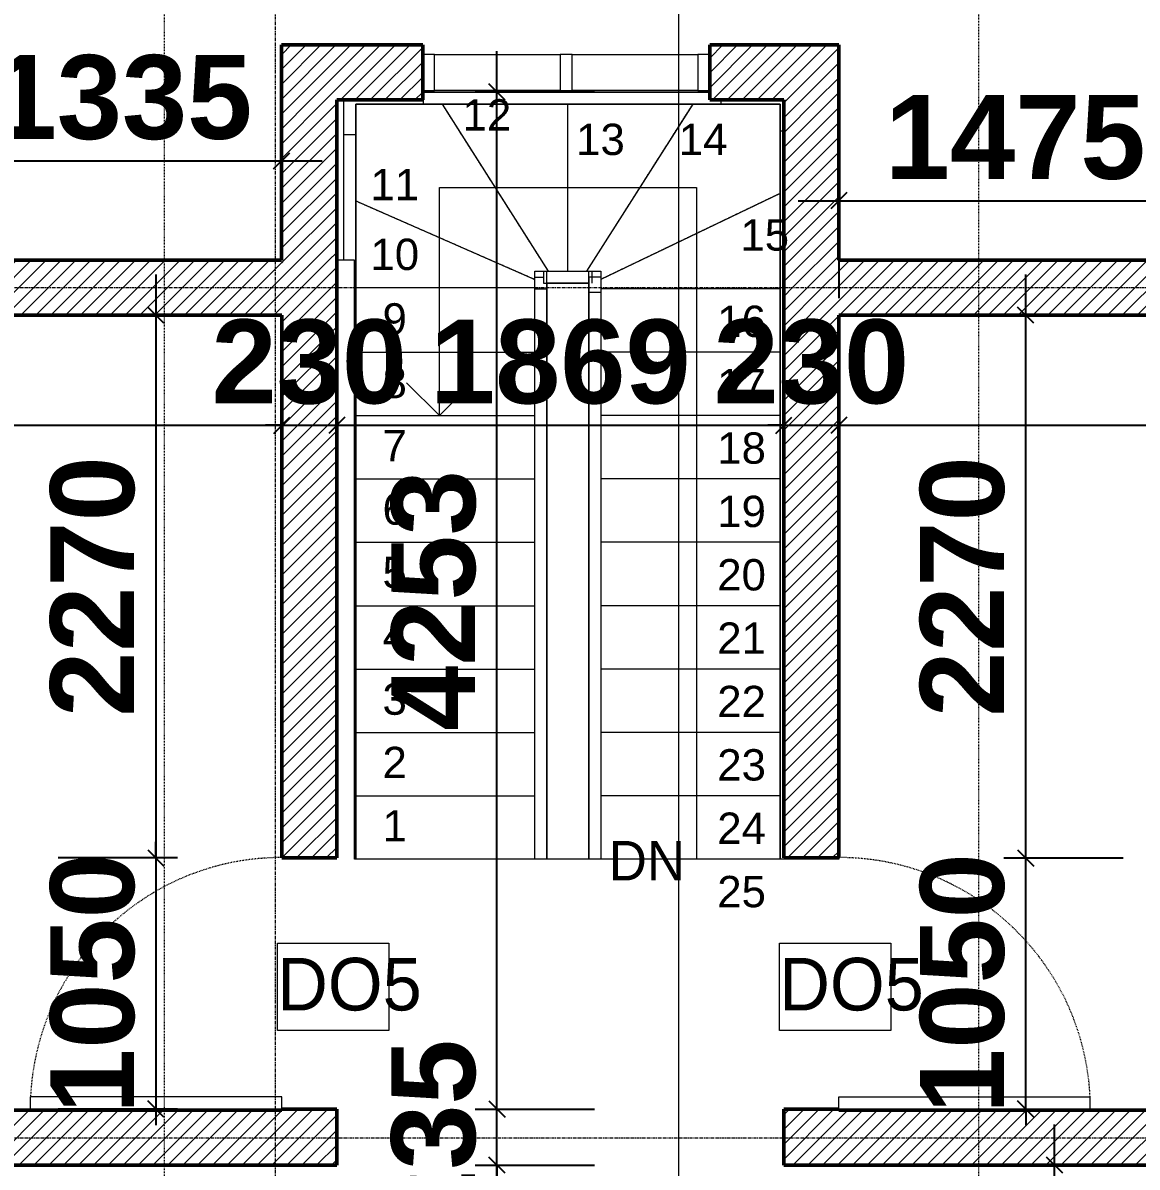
# Model space of a CAD drawing. Header units: inches. Extents: x 22 to 382261, y 22 to 371281.
# Drawn here: x 265739 to 270397, y 222899 to 227684 of the extents above; entities that cross this region are included whole.
import ezdxf

# ---------------------------------------------------------------- set-up
doc = ezdxf.new("R2010")
doc.units = ezdxf.units.IN
doc.header["$MEASUREMENT"] = 0
for name, pattern in [('Alignement de la ligne', [6.35, 3.175, -3.175]), ('Dash', [6.35, 3.175, -3.175]), ('Grid Line 1_2_', [22.225, 12.7, -3.175, 3.175, -3.175]), ('Overhead', [3.96875, 2.38125, -1.5875])]:
    doc.linetypes.add(name, pattern=pattern)
for name, color, linetype, lineweight in [('A-ANNO-DIMS', 211, 'Continuous', 9), ('A-ANNO-SYMB', 150, 'Continuous', 9), ('A-DOOR', 31, 'Continuous', 9), ('A-DOOR-HDLN', 31, 'Dash', 9), ('A-DOOR-IDEN', 31, 'Continuous', 9), ('A-FLOR', 192, 'Continuous', 9), ('A-FLOR-HRAL', 11, 'Continuous', 9), ('A-GLAZ-CWMG', 51, 'Continuous', 9), ('A-WALL-PATT', 111, 'Continuous', 9), ('G-ANNO-SYMB', 111, 'Continuous', 9), ('I-WALL', 2, 'Continuous', 9), ('S-GRID', 1, 'Continuous', 9), ('S-STRS', 31, 'Continuous', 9), ('S-STRS-ANNO', 31, 'Continuous', 9), ('S-STRS-IDEN', 31, 'Continuous', 9)]:
    doc.layers.add(name, color=color, linetype=linetype, lineweight=lineweight)
doc.styles.add('Arial', font='arial.ttf', dxfattribs={"height": 506.015625})
doc.styles.add('Arial_B', font='arialbd.ttf', dxfattribs={"height": 350.793651})
doc.styles.add('Century Gothic', font='GOTHIC.TTF', dxfattribs={"height": 255})
doc.styles.add('Tw Cen MT Condensed', font='TCCM____.TTF', dxfattribs={"height": 1.35})
doc.dimstyles.new('2', dxfattribs={"dimscale": 304.8, "dimtxt": 346.888196, "dimasz": 0.221354, "dimexe": 1.338583, "dimexo": 0.0625, "dimgap": 0.278871, "dimtad": 1, "dimdec": 0, "dimzin": 0, "dimdsep": 46, "dimtxsty": 'Arial_B', "dimblk1": 'OBLIQUE', "dimblk2": 'OBLIQUE', "dimsah": 1, "dimcen": 0.09, "dimdle": 0.557743, "dimazin": 0, "dimtfac": 1, "dimtdec": 4, "dimtix": 1, "dimtmove": 0, "dimatfit": 3, "dimfxl": 0.557743, "dimfxlon": 1, "dimtvp": 1, "dimtolj": 1, "dimtzin": 0, "dimarcsym": 2})
pattern_1 = [(45, (255029.064, 214453.94), (-31.1127, 31.1127), [])]

# ---------------------------------------------------------------- blocks, each defined once
blk = doc.blocks.new('M_Single-Flush - 1050 DOORS 2 gym _ memebers room-944587-02-FIRST FLOOR DIM - PART B')
at = {"layer": 'A-DOOR', "lineweight": 18}
for p, q in [((525, -115), (474, -115)), ((474, -115), (474, -1165.5)), ((525, -115), (525, -1165.5)), ((525, -1165.5), (474, -1165.5))]:
    blk.add_line(p, q, dxfattribs=at)
at = {"layer": 'A-DOOR-HDLN'}
blk.add_arc((525, -115), 1051.7, 180, 267.2204, dxfattribs=at)
blk = doc.blocks.new('M_Single-Flush - 1050 DOORS-898826-02-FIRST FLOOR DIM - PART B')
at = {"layer": 'A-DOOR', "lineweight": 18}
for p, q in [((525, 1165.5), (474, 1165.5)), ((474, 115), (474, 1165.5)), ((525, 115), (525, 1165.5)), ((525, 115), (474, 115))]:
    blk.add_line(p, q, dxfattribs=at)
at = {"layer": 'A-DOOR-HDLN'}
blk.add_arc((525, 115), 1051.7, 92.7796, 180, dxfattribs=at)
blk = doc.blocks.new('Rectangular Mullion - 50 x 150mm-442057-02-FIRST FLOOR DIM - PART B')
at = {"layer": 'A-GLAZ-CWMG'}
for p, q in [((0, 75), (-50, 75)), ((-50, 75), (-50, -75)), ((0, -75), (0, 75)), ((-50, -75), (0, -75))]:
    blk.add_line(p, q, dxfattribs=at)
blk = doc.blocks.new('Rectangular Mullion - 50 x 150mm-440584-02-FIRST FLOOR DIM - PART B')
at = {"layer": 'A-GLAZ-CWMG'}
for p, q in [((13006.2, 12948.2), (13006.2, 13098.2)), ((13006.2, 13098.2), (13531.2, 13098.2)), ((13531.2, 13098.2), (13531.2, 12948.2)), ((13531.2, 12948.2), (13006.2, 12948.2))]:
    blk.add_line(p, q, dxfattribs=at)
blk = doc.blocks.new('Rectangular Mullion - 50 x 150mm-442058-02-FIRST FLOOR DIM - PART B')
at = {"layer": 'A-GLAZ-CWMG'}
for p, q in [((-50, -75), (-50, 75)), ((-50, 75), (0, 75)), ((0, 75), (0, -75)), ((0, -75), (-50, -75))]:
    blk.add_line(p, q, dxfattribs=at)
blk = doc.blocks.new('Rectangular Mullion - 50 x 150mm-442052-02-FIRST FLOOR DIM - PART B')
at = {"layer": 'A-GLAZ-CWMG'}
for p, q in [((-25, -75), (-25, 75)), ((-25, 75), (25, 75)), ((25, 75), (25, -75)), ((25, -75), (-25, -75))]:
    blk.add_line(p, q, dxfattribs=at)
blk = doc.blocks.new('Top Rail Type - Top Rail_Internal_-670082-02-FIRST FLOOR DIM - PART B')
at = {"layer": 'A-FLOR-HRAL'}
for p, q in [((12850.8, 12192), (12886, 12192)), ((12850.8, 12116.6), (12850.8, 12192)), ((12900.8, 12142), (12900.8, 12192)), ((12900.8, 12192), (13076.6, 12192)), ((13076.6, 12192), (13126.6, 12192)), ((13076.6, 12103.5), (13076.6, 12192)), ((13126.6, 12192), (13126.6, 12103.5)), ((12850.8, 9733.2), (12850.8, 12116.6)), ((12900.8, 12116.6), (12850.8, 12116.6)), ((13076.6, 12142), (12900.8, 12142)), ((12900.8, 12142), (12900.8, 12116.6)), ((12900.8, 12116.6), (12900.8, 9733.2)), ((13076.6, 9733.2), (13076.6, 12103.5)), ((13126.6, 12103.5), (13076.6, 12103.5)), ((13126.6, 12103.5), (13126.6, 9733.2)), ((13126.6, 9733.2), (13076.6, 9733.2))]:
    blk.add_line(p, q, dxfattribs=at)
blk = doc.blocks.new('Top Rail Type - Top Rail_Internal_-V15-02-FIRST FLOOR DIM - PART B')
at = {"layer": 'A-FLOR-HRAL'}
for p, q in [((12850.8, 12167), (12886, 12167)), ((12850.8, 12116.6), (12850.8, 12167)), ((12885.9, 12192), (12885.9, 12142)), ((12885.9, 12192), (13076.6, 12192)), ((13126.6, 12167), (13076.6, 12167)), ((13076.6, 12167), (13076.6, 12103.5)), ((13088.8, 12192), (13088.8, 12142)), ((13126.6, 12167), (13126.6, 12103.5)), ((12850.8, 9733.2), (12850.8, 12116.6)), ((12885.9, 12142), (13076.6, 12142)), ((12900.8, 12116.6), (12900.8, 12142)), ((12900.8, 9733.2), (12900.8, 12116.6)), ((13076.6, 12103.5), (13076.6, 9733.2)), ((13126.6, 12103.5), (13126.6, 9733.2)), ((13126.6, 9733.2), (13076.6, 9733.2))]:
    blk.add_line(p, q, dxfattribs=at)
blk = doc.blocks.new('Top Rail Type - Top Rail_Internal_-670101-02-FIRST FLOOR DIM - PART B')
at = {"layer": 'A-FLOR-HRAL'}
for p, q in [((12381.2, 12941.2), (12384, 12941.2)), ((12384, 12891.2), (12384, 12941.2)), ((12384, 12941.2), (13581.2, 12941.2)), ((12051.6, 12762.8), (12051.6, 12908.2)), ((12101.6, 12891.2), (12101.6, 12762.8)), ((12384, 12891.2), (12101.6, 12891.2)), ((13628.7, 12891.2), (12384, 12891.2)), ((13628.7, 12891.2), (13628.7, 12908.2)), ((13875.8, 12891.2), (13628.7, 12891.2)), ((13875.8, 12778.8), (13875.8, 12891.2)), ((13875.8, 12778.8), (13891.2, 12778.8)), ((13875.8, 9733.2), (13875.8, 12778.8)), ((12051.6, 12238.2), (12051.6, 12762.8)), ((12101.6, 12762.8), (12051.6, 12762.8)), ((12101.6, 12762.8), (12101.6, 9733.2)), ((13925.8, 9733.2), (13875.8, 9733.2)), ((13925.8, 9738.2), (13925.8, 9733.2))]:
    blk.add_line(p, q, dxfattribs=at)
blk = doc.blocks.new('Top Rail Type - Top Rail_Internal_-V16-02-FIRST FLOOR DIM - PART B')
at = {"layer": 'A-FLOR-HRAL'}
for p, q in [((12381.2, 12941.2), (12384, 12941.2)), ((12384, 12941.2), (13581.2, 12941.2)), ((12051.6, 12762.8), (12051.6, 12908.2)), ((12101.6, 12891.2), (12384, 12891.2)), ((12101.6, 12762.8), (12101.6, 12891.2)), ((12384, 12891.2), (13628.7, 12891.2)), ((13628.7, 12891.2), (13875.8, 12891.2)), ((13875.8, 12891.2), (13875.8, 12778.8)), ((13875.8, 12778.8), (13875.8, 9733.2)), ((12051.6, 12238.2), (12051.6, 12762.8)), ((12101.6, 9733.2), (12101.6, 12762.8)), ((13925.8, 9733.2), (13875.8, 9733.2)), ((13925.8, 9738.2), (13925.8, 9733.2))]:
    blk.add_line(p, q, dxfattribs=at)
blk = doc.blocks.new('_Oblique')
at = {"color": 0, "linetype": 'ByBlock', "lineweight": -2}
blk.add_line((-0.5, -0.5), (0.5, 0.5), dxfattribs=at)
blk = doc.blocks.new('*D4100')
at = {"layer": 'A-ANNO-DIMS', "color": 0, "lineweight": -2, "transparency": 16777216}
for p, q in [((270625.3, 226849.8), (270625.3, 227348.7)), ((269150.3, 227031.7), (269150.3, 226532.7)), ((268980.3, 226940.7), (270795.3, 226940.7))]:
    blk.add_line(p, q, dxfattribs=at)
at = {"layer": 'Defpoints', "color": 0, "transparency": 16777216}
for p in [(269150.3, 227050.7), (270625.3, 226940.7), (270625.3, 226830.7)]:
    blk.add_point(p, dxfattribs=at)
at = {"layer": 'A-ANNO-DIMS', "color": 0, "lineweight": -2, "transparency": 16777216, "xscale": 67.46874999999999, "yscale": 67.46874999999999, "zscale": 67.46874999999999, "rotation": 180}
blk.add_blockref('_Oblique', (269150.3, 226940.7), dxfattribs=at)
at = {"layer": 'A-ANNO-DIMS', "color": 0, "lineweight": -2, "transparency": 16777216, "xscale": 67.46874999999999, "yscale": 67.46874999999999, "zscale": 67.46874999999999}
blk.add_blockref('_Oblique', (270625.3, 226940.7), dxfattribs=at)
at = {"layer": 'A-ANNO-DIMS', "color": 0, "transparency": 16777216, "insert": (269887.8, 227204.8), "char_height": 350.79, "width": 820.872, "attachment_point": 5, "style": 'Arial_B'}
blk.add_mtext('\\A1;1475', dxfattribs=at)
blk = doc.blocks.new('*D4115')
at = {"layer": 'A-ANNO-DIMS', "color": 0, "lineweight": -2, "transparency": 16777216}
for p, q in [((265485.3, 227016.6), (265485.3, 227515.6)), ((266820.7, 227198.5), (266820.7, 226699.6)), ((265315.3, 227107.6), (266990.7, 227107.6))]:
    blk.add_line(p, q, dxfattribs=at)
at = {"layer": 'Defpoints', "color": 0, "transparency": 16777216}
for p in [(266820.7, 227217.6), (266820.7, 227107.6), (265485.3, 226997.6)]:
    blk.add_point(p, dxfattribs=at)
at = {"layer": 'A-ANNO-DIMS', "color": 0, "lineweight": -2, "transparency": 16777216, "xscale": 67.46874999999999, "yscale": 67.46874999999999, "zscale": 67.46874999999999, "rotation": 180}
blk.add_blockref('_Oblique', (265485.3, 227107.6), dxfattribs=at)
at = {"layer": 'A-ANNO-DIMS', "color": 0, "lineweight": -2, "transparency": 16777216, "xscale": 67.46874999999999, "yscale": 67.46874999999999, "zscale": 67.46874999999999}
blk.add_blockref('_Oblique', (266820.7, 227107.6), dxfattribs=at)
at = {"layer": 'A-ANNO-DIMS', "color": 0, "transparency": 16777216, "insert": (266153, 227371.7), "char_height": 350.79, "width": 820.872, "attachment_point": 5, "style": 'Arial_B'}
blk.add_mtext('\\A1;1335', dxfattribs=at)
blk = doc.blocks.new('*D4117')
at = {"layer": 'A-ANNO-DIMS', "color": 0, "lineweight": -2, "transparency": 16777216}
for p, q in [((256490.3, 226092.5), (256490.3, 225593.5)), ((266821.1, 226092.5), (266821.1, 225593.5)), ((256320.3, 226001.5), (266991.1, 226001.5))]:
    blk.add_line(p, q, dxfattribs=at)
at = {"layer": 'Defpoints', "color": 0, "transparency": 16777216}
for p in [(256490.3, 226111.5), (266821.1, 226111.5), (266821.1, 226001.5)]:
    blk.add_point(p, dxfattribs=at)
at = {"layer": 'A-ANNO-DIMS', "color": 0, "lineweight": -2, "transparency": 16777216, "xscale": 67.46874999999999, "yscale": 67.46874999999999, "zscale": 67.46874999999999, "rotation": 180}
blk.add_blockref('_Oblique', (256490.3, 226001.5), dxfattribs=at)
at = {"layer": 'A-ANNO-DIMS', "color": 0, "lineweight": -2, "transparency": 16777216, "xscale": 67.46874999999999, "yscale": 67.46874999999999, "zscale": 67.46874999999999}
blk.add_blockref('_Oblique', (266821.1, 226001.5), dxfattribs=at)
at = {"layer": 'A-ANNO-DIMS', "color": 0, "transparency": 16777216, "insert": (261655.7, 226265.6), "char_height": 350.79, "width": 1026.089, "attachment_point": 5, "style": 'Arial_B'}
blk.add_mtext('\\A1;10331', dxfattribs=at)
blk = doc.blocks.new('*D4118')
at = {"layer": 'A-ANNO-DIMS', "color": 0, "lineweight": -2, "transparency": 16777216}
for p, q in [((266821.1, 226092.5), (266821.1, 225593.5)), ((267051.1, 226092.5), (267051.1, 225593.5)), ((266821.1, 226001.5), (266753.6, 226001.5)), ((266821.1, 226001.5), (267051.1, 226001.5)), ((267051.1, 226001.5), (267118.5, 226001.5))]:
    blk.add_line(p, q, dxfattribs=at)
at = {"layer": 'Defpoints', "color": 0, "transparency": 16777216}
for p in [(266821.1, 226111.5), (267051.1, 226111.5), (267051.1, 226001.5)]:
    blk.add_point(p, dxfattribs=at)
at = {"layer": 'A-ANNO-DIMS', "color": 0, "lineweight": -2, "transparency": 16777216, "xscale": 67.46874999999999, "yscale": 67.46874999999999, "zscale": 67.46874999999999}
blk.add_blockref('_Oblique', (266821.1, 226001.5), dxfattribs=at)
at = {"layer": 'A-ANNO-DIMS', "color": 0, "lineweight": -2, "transparency": 16777216, "xscale": 67.46874999999999, "yscale": 67.46874999999999, "zscale": 67.46874999999999, "rotation": 180}
blk.add_blockref('_Oblique', (267051.1, 226001.5), dxfattribs=at)
at = {"layer": 'A-ANNO-DIMS', "color": 0, "transparency": 16777216, "insert": (266936.1, 226265.6), "char_height": 350.79, "width": 615.654, "attachment_point": 5, "style": 'Arial_B'}
blk.add_mtext('\\A1;230', dxfattribs=at)
blk = doc.blocks.new('*D4119')
at = {"layer": 'A-ANNO-DIMS', "color": 0, "lineweight": -2, "transparency": 16777216}
for p, q in [((267051.1, 226092.5), (267051.1, 225593.5)), ((268920.3, 226092.5), (268920.3, 225593.5)), ((266881.1, 226001.5), (269090.3, 226001.5))]:
    blk.add_line(p, q, dxfattribs=at)
at = {"layer": 'Defpoints', "color": 0, "transparency": 16777216}
for p in [(267051.1, 226111.5), (268920.3, 226111.5), (268920.3, 226001.5)]:
    blk.add_point(p, dxfattribs=at)
at = {"layer": 'A-ANNO-DIMS', "color": 0, "lineweight": -2, "transparency": 16777216, "xscale": 67.46874999999999, "yscale": 67.46874999999999, "zscale": 67.46874999999999, "rotation": 180}
blk.add_blockref('_Oblique', (267051.1, 226001.5), dxfattribs=at)
at = {"layer": 'A-ANNO-DIMS', "color": 0, "lineweight": -2, "transparency": 16777216, "xscale": 67.46874999999999, "yscale": 67.46874999999999, "zscale": 67.46874999999999}
blk.add_blockref('_Oblique', (268920.3, 226001.5), dxfattribs=at)
at = {"layer": 'A-ANNO-DIMS', "color": 0, "transparency": 16777216, "insert": (267985.7, 226265.8), "char_height": 350.79, "width": 820.872, "attachment_point": 5, "style": 'Arial_B'}
blk.add_mtext('\\A1;1869', dxfattribs=at)
blk = doc.blocks.new('*D4120')
at = {"layer": 'A-ANNO-DIMS', "color": 0, "lineweight": -2, "transparency": 16777216}
for p, q in [((268920.3, 226092.5), (268920.3, 225593.5)), ((269150.3, 226092.5), (269150.3, 225593.5)), ((268920.3, 226001.5), (268852.8, 226001.5)), ((268920.3, 226001.5), (269150.3, 226001.5)), ((269150.3, 226001.5), (269217.7, 226001.5))]:
    blk.add_line(p, q, dxfattribs=at)
at = {"layer": 'Defpoints', "color": 0, "transparency": 16777216}
for p in [(268920.3, 226111.5), (269150.3, 226111.5), (269150.3, 226001.5)]:
    blk.add_point(p, dxfattribs=at)
at = {"layer": 'A-ANNO-DIMS', "color": 0, "lineweight": -2, "transparency": 16777216, "xscale": 67.46874999999999, "yscale": 67.46874999999999, "zscale": 67.46874999999999}
blk.add_blockref('_Oblique', (268920.3, 226001.5), dxfattribs=at)
at = {"layer": 'A-ANNO-DIMS', "color": 0, "lineweight": -2, "transparency": 16777216, "xscale": 67.46874999999999, "yscale": 67.46874999999999, "zscale": 67.46874999999999, "rotation": 180}
blk.add_blockref('_Oblique', (269150.3, 226001.5), dxfattribs=at)
at = {"layer": 'A-ANNO-DIMS', "color": 0, "transparency": 16777216, "insert": (269035.3, 226265.6), "char_height": 350.79, "width": 615.654, "attachment_point": 5, "style": 'Arial_B'}
blk.add_mtext('\\A1;230', dxfattribs=at)
blk = doc.blocks.new('*D4121')
at = {"layer": 'A-ANNO-DIMS', "color": 0, "lineweight": -2, "transparency": 16777216}
for p, q in [((269150.3, 226092.5), (269150.3, 225593.5)), ((277752.4, 226092.5), (277752.4, 225593.5)), ((268980.3, 226001.5), (277922.4, 226001.5))]:
    blk.add_line(p, q, dxfattribs=at)
at = {"layer": 'Defpoints', "color": 0, "transparency": 16777216}
for p in [(269150.3, 226111.5), (277752.4, 226111.5), (277752.4, 226001.5)]:
    blk.add_point(p, dxfattribs=at)
at = {"layer": 'A-ANNO-DIMS', "color": 0, "lineweight": -2, "transparency": 16777216, "xscale": 67.46874999999999, "yscale": 67.46874999999999, "zscale": 67.46874999999999, "rotation": 180}
blk.add_blockref('_Oblique', (269150.3, 226001.5), dxfattribs=at)
at = {"layer": 'A-ANNO-DIMS', "color": 0, "lineweight": -2, "transparency": 16777216, "xscale": 67.46874999999999, "yscale": 67.46874999999999, "zscale": 67.46874999999999}
blk.add_blockref('_Oblique', (277752.4, 226001.5), dxfattribs=at)
at = {"layer": 'A-ANNO-DIMS', "color": 0, "transparency": 16777216, "insert": (273451.3, 226265.8), "char_height": 350.79, "width": 820.872, "attachment_point": 5, "style": 'Arial_B'}
blk.add_mtext('\\A1;8602', dxfattribs=at)
blk = doc.blocks.new('*D4123')
at = {"layer": 'A-ANNO-DIMS', "color": 0, "lineweight": -2, "transparency": 16777216}
for p, q in [((270052.7, 209692.1), (270052.7, 223077.1)), ((269961.7, 222907.1), (270460.7, 222907.1)), ((269961.7, 209862.1), (270460.7, 209862.1))]:
    blk.add_line(p, q, dxfattribs=at)
at = {"layer": 'Defpoints', "color": 0, "transparency": 16777216}
for p in [(269942.7, 222907.1), (270052.7, 222907.1), (269942.7, 209862.1)]:
    blk.add_point(p, dxfattribs=at)
at = {"layer": 'A-ANNO-DIMS', "color": 0, "lineweight": -2, "transparency": 16777216, "xscale": 67.46874999999999, "yscale": 67.46874999999999, "zscale": 67.46874999999999}
for p, rotation in [((270052.7, 222907.1), 90), ((270052.7, 209862.1), 270)]:
    blk.add_blockref('_Oblique', p, dxfattribs=dict(at, rotation=rotation))
at = {"layer": 'A-ANNO-DIMS', "color": 0, "transparency": 16777216, "insert": (269788.6, 216384.6), "char_height": 350.79, "width": 1026.089, "attachment_point": 5, "rotation": 90, "style": 'Arial_B'}
blk.add_mtext('\\A1;13045', dxfattribs=at)
blk = doc.blocks.new('*D4164')
at = {"layer": 'A-ANNO-DIMS', "color": 0, "lineweight": -2, "transparency": 16777216}
for p, q in [((267721, 209692.1), (267721, 223077.1)), ((267630.1, 222907.1), (268129, 222907.1)), ((267630.1, 209862.1), (268129, 209862.1))]:
    blk.add_line(p, q, dxfattribs=at)
at = {"layer": 'Defpoints', "color": 0, "transparency": 16777216}
for p in [(267611, 222907.1), (267721, 222907.1), (267611, 209862.1)]:
    blk.add_point(p, dxfattribs=at)
at = {"layer": 'A-ANNO-DIMS', "color": 0, "lineweight": -2, "transparency": 16777216, "xscale": 67.46874999999999, "yscale": 67.46874999999999, "zscale": 67.46874999999999}
for p, rotation in [((267721, 222907.1), 90), ((267721, 209862.1), 270)]:
    blk.add_blockref('_Oblique', p, dxfattribs=dict(at, rotation=rotation))
at = {"layer": 'A-ANNO-DIMS', "color": 0, "transparency": 16777216, "insert": (267456.9, 216384.6), "char_height": 350.79, "width": 1026.089, "attachment_point": 5, "rotation": 90, "style": 'Arial_B'}
blk.add_mtext('\\A1;13045', dxfattribs=at)
blk = doc.blocks.new('*D4165')
at = {"layer": 'A-ANNO-DIMS', "color": 0, "lineweight": -2, "transparency": 16777216}
for p, q in [((267721, 223142.1), (267721, 223209.6)), ((267630.1, 223142.1), (268129, 223142.1)), ((267721, 222907.1), (267721, 223142.1)), ((267630.1, 222907.1), (268129, 222907.1)), ((267721, 222907.1), (267721, 222839.7))]:
    blk.add_line(p, q, dxfattribs=at)
at = {"layer": 'Defpoints', "color": 0, "transparency": 16777216}
for p in [(267611, 223142.1), (267721, 223142.1), (267611, 222907.1)]:
    blk.add_point(p, dxfattribs=at)
at = {"layer": 'A-ANNO-DIMS', "color": 0, "lineweight": -2, "transparency": 16777216, "xscale": 67.46874999999999, "yscale": 67.46874999999999, "zscale": 67.46874999999999}
for p, rotation in [((267721, 223142.1), 270), ((267721, 222907.1), 90)]:
    blk.add_blockref('_Oblique', p, dxfattribs=dict(at, rotation=rotation))
at = {"layer": 'A-ANNO-DIMS', "color": 0, "transparency": 16777216, "insert": (267456.9, 223024.6), "char_height": 350.79, "width": 615.654, "attachment_point": 5, "rotation": 90, "style": 'Arial_B'}
blk.add_mtext('\\A1;235', dxfattribs=at)
blk = doc.blocks.new('*D4166')
at = {"layer": 'A-ANNO-DIMS', "color": 0, "lineweight": -2, "transparency": 16777216}
for p, q in [((267721, 222972.1), (267721, 227565.5)), ((267630.1, 227395.5), (268129, 227395.5)), ((267630.1, 223142.1), (268129, 223142.1))]:
    blk.add_line(p, q, dxfattribs=at)
at = {"layer": 'Defpoints', "color": 0, "transparency": 16777216}
for p in [(267611, 227395.5), (267721, 227395.5), (267611, 223142.1)]:
    blk.add_point(p, dxfattribs=at)
at = {"layer": 'A-ANNO-DIMS', "color": 0, "lineweight": -2, "transparency": 16777216, "xscale": 67.46874999999999, "yscale": 67.46874999999999, "zscale": 67.46874999999999}
for p, rotation in [((267721, 227395.5), 90), ((267721, 223142.1), 270)]:
    blk.add_blockref('_Oblique', p, dxfattribs=dict(at, rotation=rotation))
at = {"layer": 'A-ANNO-DIMS', "color": 0, "transparency": 16777216, "insert": (267456.9, 225268.8), "char_height": 350.79, "width": 820.872, "attachment_point": 5, "rotation": 90, "style": 'Arial_B'}
blk.add_mtext('\\A1;4253', dxfattribs=at)
blk = doc.blocks.new('*D4168')
at = {"layer": 'A-ANNO-DIMS', "color": 0, "lineweight": -2, "transparency": 16777216}
for p, q in [((266294.9, 226632.1), (266294.9, 224022.1)), ((266385.8, 226462.1), (265886.9, 226462.1)), ((266385.8, 224192.1), (265886.9, 224192.1))]:
    blk.add_line(p, q, dxfattribs=at)
at = {"layer": 'Defpoints', "color": 0, "transparency": 16777216}
for p in [(266404.9, 226462.1), (266294.9, 224192.1), (266404.9, 224192.1)]:
    blk.add_point(p, dxfattribs=at)
at = {"layer": 'A-ANNO-DIMS', "color": 0, "lineweight": -2, "transparency": 16777216, "xscale": 67.46874999999999, "yscale": 67.46874999999999, "zscale": 67.46874999999999}
for p, rotation in [((266294.9, 226462.1), 90), ((266294.9, 224192.1), 270)]:
    blk.add_blockref('_Oblique', p, dxfattribs=dict(at, rotation=rotation))
at = {"layer": 'A-ANNO-DIMS', "color": 0, "transparency": 16777216, "insert": (266030.8, 225327.1), "char_height": 350.79, "width": 820.872, "attachment_point": 5, "rotation": 90, "style": 'Arial_B'}
blk.add_mtext('\\A1;2270', dxfattribs=at)
blk = doc.blocks.new('*D4169')
at = {"layer": 'A-ANNO-DIMS', "color": 0, "lineweight": -2, "transparency": 16777216}
for p, q in [((266294.9, 224192.1), (266294.9, 224259.6)), ((266385.8, 224192.1), (265886.9, 224192.1)), ((266294.9, 224192.1), (266294.9, 223142.1)), ((266385.8, 223142.1), (265886.9, 223142.1)), ((266294.9, 223142.1), (266294.9, 223074.7))]:
    blk.add_line(p, q, dxfattribs=at)
at = {"layer": 'Defpoints', "color": 0, "transparency": 16777216}
for p in [(266404.9, 224192.1), (266294.9, 223142.1), (266404.9, 223142.1)]:
    blk.add_point(p, dxfattribs=at)
at = {"layer": 'A-ANNO-DIMS', "color": 0, "lineweight": -2, "transparency": 16777216, "xscale": 67.46874999999999, "yscale": 67.46874999999999, "zscale": 67.46874999999999}
for p, rotation in [((266294.9, 224192.1), 270), ((266294.9, 223142.1), 90)]:
    blk.add_blockref('_Oblique', p, dxfattribs=dict(at, rotation=rotation))
at = {"layer": 'A-ANNO-DIMS', "color": 0, "transparency": 16777216, "insert": (266030.8, 223667.1), "char_height": 350.79, "width": 820.872, "attachment_point": 5, "rotation": 90, "style": 'Arial_B'}
blk.add_mtext('\\A1;1050', dxfattribs=at)
blk = doc.blocks.new('*D4180')
at = {"layer": 'A-ANNO-DIMS', "color": 0, "lineweight": -2, "transparency": 16777216}
for p, q in [((269931.6, 224192.1), (269931.6, 224259.6)), ((269840.6, 224192.1), (270339.6, 224192.1)), ((269931.6, 223142.1), (269931.6, 224192.1)), ((269840.6, 223142.1), (270339.6, 223142.1)), ((269931.6, 223142.1), (269931.6, 223074.7))]:
    blk.add_line(p, q, dxfattribs=at)
at = {"layer": 'Defpoints', "color": 0, "transparency": 16777216}
for p in [(269821.6, 224192.1), (269931.6, 224192.1), (269821.6, 223142.1)]:
    blk.add_point(p, dxfattribs=at)
at = {"layer": 'A-ANNO-DIMS', "color": 0, "lineweight": -2, "transparency": 16777216, "xscale": 67.46874999999999, "yscale": 67.46874999999999, "zscale": 67.46874999999999}
for p, rotation in [((269931.6, 224192.1), 270), ((269931.6, 223142.1), 90)]:
    blk.add_blockref('_Oblique', p, dxfattribs=dict(at, rotation=rotation))
at = {"layer": 'A-ANNO-DIMS', "color": 0, "transparency": 16777216, "insert": (269667.5, 223667.1), "char_height": 350.79, "width": 820.872, "attachment_point": 5, "rotation": 90, "style": 'Arial_B'}
blk.add_mtext('\\A1;1050', dxfattribs=at)
blk = doc.blocks.new('*D4181')
at = {"layer": 'A-ANNO-DIMS', "color": 0, "lineweight": -2, "transparency": 16777216}
for p, q in [((269931.6, 224022.1), (269931.6, 226632.1)), ((269840.6, 226462.1), (270339.6, 226462.1)), ((269840.6, 224192.1), (270339.6, 224192.1))]:
    blk.add_line(p, q, dxfattribs=at)
at = {"layer": 'Defpoints', "color": 0, "transparency": 16777216}
for p in [(269821.6, 226462.1), (269931.6, 226462.1), (269821.6, 224192.1)]:
    blk.add_point(p, dxfattribs=at)
at = {"layer": 'A-ANNO-DIMS', "color": 0, "lineweight": -2, "transparency": 16777216, "xscale": 67.46874999999999, "yscale": 67.46874999999999, "zscale": 67.46874999999999}
for p, rotation in [((269931.6, 226462.1), 90), ((269931.6, 224192.1), 270)]:
    blk.add_blockref('_Oblique', p, dxfattribs=dict(at, rotation=rotation))
at = {"layer": 'A-ANNO-DIMS', "color": 0, "transparency": 16777216, "insert": (269667.5, 225327.1), "char_height": 350.79, "width": 820.872, "attachment_point": 5, "rotation": 90, "style": 'Arial_B'}
blk.add_mtext('\\A1;2270', dxfattribs=at)
blk = doc.blocks.new('M_Door Tag1 - M_Door Tag 2-910938-02-FIRST FLOOR DIM - PART B')
at = {"layer": 'A-DOOR-IDEN'}
for p, q in [((-1.206, 1.536), (3.019, 1.536)), ((-1.206, -1.791), (-1.206, 1.536)), ((3.019, 1.536), (3.019, -1.791)), ((3.019, -1.791), (-1.206, -1.791))]:
    blk.add_line(p, q, dxfattribs=at)

msp = doc.modelspace()

# ---------------------------------------------------------------- hatches: boundary and pattern name
at = {"layer": 'A-WALL-PATT'}
h = msp.add_hatch(dxfattribs=at)
h.set_pattern_fill('FP_1', color=256, style=0, pattern_type=2)
h.set_pattern_definition(pattern_1)
h.paths.add_polyline_path([(268920.3, 227362.1), (269150.3, 227362.1), (269150.3, 227592.1), (268610.3, 227592.1), (268610.3, 227362.1)])
h.paths.add_polyline_path([(267410.3, 227362.1), (267410.3, 227592.1), (266820.7, 227592.1), (266821.1, 227362.1), (267125.3, 227362.1)])
h = msp.add_hatch(dxfattribs=at)
h.set_pattern_fill('FP_1', color=256, style=0, pattern_type=2)
h.set_pattern_definition(pattern_1)
h.paths.add_polyline_path([(267050.7, 226692.1), (267050.7, 227362.1), (266820.7, 227362.1), (266821.1, 226692.1)])
h = msp.add_hatch(dxfattribs=at)
h.set_pattern_fill('FP_1', color=256, style=0, pattern_type=2)
h.set_pattern_definition(pattern_1)
h.paths.add_polyline_path([(268920.3, 226577.1), (269150.3, 226577.1), (269150.3, 227362.1), (268920.3, 227362.1), (268920.3, 226595.5)])
h = msp.add_hatch(dxfattribs=at)
h.set_pattern_fill('FP_1', color=256, style=0, pattern_type=2)
h.set_pattern_definition(pattern_1)
h.paths.add_polyline_path([(256490.3, 226462.1), (257385.3, 226462.1), (257385.3, 226692.1), (256490.3, 226692.1)])
h.paths.add_polyline_path([(266821.1, 226462.1), (266820.7, 226692.1), (265485.3, 226692.1), (265485.3, 226462.1)])
h.paths.add_polyline_path([(260385.3, 226462.1), (262485.3, 226462.1), (262485.3, 226692.1), (260385.3, 226692.1)])
h = msp.add_hatch(dxfattribs=at)
h.set_pattern_fill('FP_1', color=256, style=0, pattern_type=2)
h.set_pattern_definition(pattern_1)
h.paths.add_polyline_path([(266821.1, 223137.1), (267051.1, 223137.1), (267051.1, 223142.1), (266821.1, 223142.1)])
h.paths.add_polyline_path([(266821.1, 224192.1), (267051.1, 224192.1), (267050.7, 226692.1), (266821.1, 226692.1), (266821.1, 224258.8)])
h = msp.add_hatch(dxfattribs=at)
h.set_pattern_fill('FP_1', color=256, style=0, pattern_type=2)
h.set_pattern_definition(pattern_1)
h.paths.add_polyline_path([(277752.4, 226462.1), (277752.4, 226692.1), (277052.4, 226692.1), (277052.4, 226462.1), (277171.4, 226462.1)])
h.paths.add_polyline_path([(269999.8, 226462.1), (270625.3, 226462.1), (270625.3, 226692.1), (269150.3, 226692.1), (269150.3, 226462.1)])
h.paths.add_polyline_path([(272125.3, 226462.1), (275552.4, 226462.1), (275552.4, 226692.1), (272125.3, 226692.1)])
h = msp.add_hatch(dxfattribs=at)
h.set_pattern_fill('FP_1', color=256, style=0, pattern_type=2)
h.set_pattern_definition(pattern_1)
h.paths.add_polyline_path([(269057.4, 223137.1), (269150.3, 223137.1), (269150.3, 223142.1), (268920.3, 223142.1), (268920.3, 223137.1)])
h.paths.add_polyline_path([(268920.3, 224192.1), (269150.3, 224192.1), (269150.3, 226577.1), (268920.3, 226577.1), (268920.3, 225068.6)])
h = msp.add_hatch(dxfattribs=at)
h.set_pattern_fill('FP_1', color=256, style=0, pattern_type=2)
h.set_pattern_definition(pattern_1)
h.paths.add_polyline_path([(277733.3, 222907.1), (277752.4, 222907.1), (277752.4, 223137.1), (277510.3, 223137.1), (277510.3, 222907.1), (277641, 222907.1)])
h.paths.add_polyline_path([(256485.3, 222907.1), (257385.3, 222907.1), (257385.3, 223137.1), (256480.3, 223137.1), (256480.3, 222907.1)])
h.paths.add_polyline_path([(275916.5, 222907.1), (276460.3, 222907.1), (276460.3, 223137.1), (268920.3, 223137.1), (268920.3, 222907.1), (274733.2, 222907.1)])
h.paths.add_polyline_path([(260385.3, 222907.1), (262485.3, 222907.1), (262485.3, 223137.1), (260385.3, 223137.1), (260385.3, 223026.5)])
h.paths.add_polyline_path([(265485.3, 222907.1), (267051.1, 222907.1), (267051.1, 223137.1), (265485.3, 223137.1)])

# ---------------------------------------------------------------- linework, layer by layer
at = {"layer": 'A-ANNO-SYMB', "linetype": 'Alignement de la ligne'}
for p, q in [((266329.8, 228046.6), (266329.8, 222647.2)), ((269735, 222647.2), (269735, 228046.6))]:
    msp.add_line(p, q, dxfattribs=at)
at = {"layer": 'A-FLOR'}
for p, q in [((267125.3, 226692.1), (267051.1, 226692.1)), ((267125.3, 224187.1), (267125.3, 226692.1)), ((269150.3, 224192.1), (269150.3, 224187.1)), ((268105.7, 224187.1), (267125.3, 224187.1)), ((268904.9, 224187.1), (268155.7, 224187.1)), ((269150.3, 224187.1), (268954.9, 224187.1))]:
    msp.add_line(p, q, dxfattribs=at)
at = {"layer": 'G-ANNO-SYMB'}
msp.add_line((268480.1, 228453.5), (268480.1, 207240.6), dxfattribs=at)
at = {"layer": 'I-WALL', "lineweight": 50}
for p, q in [((267410.3, 227592.1), (266820.7, 227592.1)), ((266820.7, 227592.1), (266820.7, 226692.1)), ((267410.3, 227362.1), (267410.3, 227592.1)), ((269150.3, 227592.1), (268610.3, 227592.1)), ((268610.3, 227592.1), (268610.3, 227362.1)), ((269150.3, 226692.1), (269150.3, 227592.1)), ((267050.7, 227362.1), (267410.3, 227362.1)), ((267050.7, 226692.1), (267050.7, 227362.1)), ((268610.3, 227362.1), (268920.3, 227362.1)), ((268920.3, 227362.1), (268920.3, 224192.1)), ((266820.7, 226692.1), (265485.3, 226692.1)), ((267051.1, 226692.1), (267050.7, 226692.1)), ((267051.1, 224192.1), (267051.1, 226692.1)), ((270625.3, 226692.1), (269150.3, 226692.1)), ((265485.3, 226462.1), (266821.1, 226462.1)), ((266821.1, 226462.1), (266821.1, 224192.1)), ((269150.3, 226462.1), (270625.3, 226462.1)), ((269150.3, 224192.1), (269150.3, 226462.1)), ((266821.1, 224192.1), (267051.1, 224192.1)), ((268920.3, 224192.1), (269150.3, 224192.1)), ((267051.1, 223142.1), (266821.1, 223142.1)), ((266821.1, 223142.1), (266821.1, 223137.1)), ((267051.1, 223142.1), (267051.1, 222907.1)), ((268920.3, 223142.1), (268920.3, 222907.1)), ((269150.3, 223142.1), (268920.3, 223142.1)), ((269150.3, 223137.1), (269150.3, 223142.1)), ((266821.1, 223137.1), (265485.3, 223137.1)), ((276460.3, 223137.1), (269150.3, 223137.1)), ((267051.1, 222907.1), (265485.3, 222907.1)), ((268920.3, 222907.1), (276460.3, 222907.1))]:
    msp.add_line(p, q, dxfattribs=at)
at = {"layer": 'S-GRID', "linetype": 'Grid Line 1_2_'}
for p, q in [((266795.3, 205050.6), (266795.3, 228469.4)), ((241945.3, 226577.1), (280908.2, 226577.1)), ((241945.3, 223022.1), (280908.2, 223022.1))]:
    msp.add_line(p, q, dxfattribs=at)
at = {"layer": 'S-STRS'}
for p, q in [((267080.3, 226962.2), (267080.3, 227362.1)), ((267410.3, 227395.5), (267459.1, 227395.5)), ((267459.1, 227395.5), (268015.3, 227395.5)), ((268015.3, 227395.5), (268571.5, 227395.5)), ((268571.5, 227395.5), (268610.3, 227395.5)), ((267491.1, 227345.1), (267935, 226645.9)), ((268015.3, 227345.1), (268015.3, 226645.9)), ((268539.5, 227345.1), (268095.5, 226645.9)), ((268904.9, 226971.3), (268155.7, 226611.9)), ((267080.3, 226692.1), (267080.3, 226962.2)), ((267130.7, 226940.1), (267879.9, 226611.3)), ((267930.3, 226595.5), (267967, 226595.5)), ((267930.3, 226589.1), (267930.3, 226595.5)), ((267930.3, 226577.1), (267930.3, 226589.1)), ((267967, 226595.5), (268015.3, 226595.5)), ((268015.3, 226595.5), (268063.5, 226595.5)), ((268063.5, 226595.5), (268105.3, 226595.5)), ((268105.3, 226595.5), (268105.3, 226587.7)), ((268105.3, 226587.7), (268105.3, 226572.1)), ((267130.7, 226577.1), (267879.9, 226577.1)), ((267930.3, 226307.1), (267930.3, 226577.1)), ((268105.3, 226572.1), (268105.3, 226307.1)), ((268904.9, 226572.1), (268155.7, 226572.1)), ((267130.7, 226307.1), (267879.9, 226307.1)), ((267930.3, 226042.1), (267930.3, 226307.1)), ((268105.3, 226307.1), (268105.3, 226042.1)), ((268904.9, 226307.1), (268155.7, 226307.1)), ((267130.7, 226042.1), (267879.9, 226042.1)), ((267930.3, 225777.1), (267930.3, 226042.1)), ((268105.3, 226042.1), (268105.3, 225777.1)), ((268904.9, 226042.1), (268155.7, 226042.1)), ((267130.7, 225777.1), (267879.9, 225777.1)), ((267930.3, 225512.1), (267930.3, 225777.1)), ((268105.3, 225777.1), (268105.3, 225512.1)), ((268904.9, 225777.1), (268155.7, 225777.1)), ((267130.7, 225512.1), (267879.9, 225512.1)), ((267930.3, 225247.1), (267930.3, 225512.1)), ((268105.3, 225512.1), (268105.3, 225247.1)), ((268904.9, 225512.1), (268155.7, 225512.1)), ((267130.7, 225247.1), (267879.9, 225247.1)), ((267930.3, 224982.1), (267930.3, 225247.1)), ((268105.3, 225247.1), (268105.3, 224982.1)), ((268904.9, 225247.1), (268155.7, 225247.1)), ((267130.7, 224982.1), (267879.9, 224982.1)), ((267930.3, 224717.1), (267930.3, 224982.1)), ((268105.3, 224982.1), (268105.3, 224717.1)), ((268904.9, 224982.1), (268155.7, 224982.1)), ((267130.7, 224717.1), (267879.9, 224717.1)), ((267930.3, 224452.1), (267930.3, 224717.1)), ((268105.3, 224717.1), (268105.3, 224452.1)), ((268904.9, 224717.1), (268155.7, 224717.1)), ((267130.7, 224452.1), (267879.9, 224452.1)), ((267930.3, 224187.1), (267930.3, 224452.1)), ((268105.3, 224452.1), (268105.3, 224187.1)), ((268904.9, 224452.1), (268155.7, 224452.1)), ((268955.3, 224192.1), (268955.3, 224187.1)), ((268904.9, 224187.1), (268155.7, 224187.1))]:
    msp.add_line(p, q, dxfattribs=at)
at = {"layer": 'S-STRS', "linetype": 'Overhead'}
for p, q in [((267491.1, 227345.1), (267935, 226645.9)), ((268015.3, 227345.1), (268015.3, 226645.9)), ((268539.5, 227345.1), (268095.5, 226645.9)), ((268904.9, 226971.3), (268155.7, 226611.9)), ((267130.7, 226940.1), (267879.9, 226611.3)), ((267130.7, 226577.1), (267879.9, 226577.1)), ((268904.9, 226572.1), (268155.7, 226572.1)), ((267130.7, 226307.1), (267879.9, 226307.1)), ((268904.9, 226307.1), (268155.7, 226307.1)), ((267130.7, 226042.1), (267879.9, 226042.1)), ((268904.9, 226042.1), (268155.7, 226042.1)), ((267130.7, 225777.1), (267879.9, 225777.1)), ((268904.9, 225777.1), (268155.7, 225777.1)), ((267130.7, 225512.1), (267879.9, 225512.1)), ((268904.9, 225512.1), (268155.7, 225512.1)), ((267130.7, 225247.1), (267879.9, 225247.1)), ((268904.9, 225247.1), (268155.7, 225247.1)), ((267130.7, 224982.1), (267879.9, 224982.1)), ((268904.9, 224982.1), (268155.7, 224982.1)), ((267130.7, 224717.1), (267879.9, 224717.1)), ((268904.9, 224717.1), (268155.7, 224717.1)), ((267130.7, 224452.1), (267879.9, 224452.1)), ((268904.9, 224452.1), (268155.7, 224452.1))]:
    msp.add_line(p, q, dxfattribs=at)
at = {"layer": 'S-STRS-ANNO'}
for p, q in [((267480.3, 226995.5), (267713, 226995.5)), ((267480.3, 226786.7), (267480.3, 226995.5)), ((267713, 226995.5), (268015.3, 226995.5)), ((268015.3, 226995.5), (268317.5, 226995.5)), ((268317.5, 226995.5), (268555.3, 226995.5)), ((268555.3, 226995.5), (268555.3, 226803.6)), ((267480.3, 226577.1), (267480.3, 226786.7)), ((268555.3, 226803.6), (268555.3, 226572.1)), ((267480.3, 226307.1), (267480.3, 226577.1)), ((268555.3, 226572.1), (268555.3, 226307.1)), ((267480.3, 226042.1), (267480.3, 226307.1)), ((268555.3, 226307.1), (268555.3, 226042.1)), ((267480.3, 226042.1), (267342.8, 226179.6)), ((267480.3, 226042.1), (267617.8, 226179.6)), ((268555.3, 226042.1), (268555.3, 225777.1)), ((268555.3, 225777.1), (268555.3, 225512.1)), ((268555.3, 225512.1), (268555.3, 225247.1)), ((268555.3, 225247.1), (268555.3, 224982.1)), ((268555.3, 224982.1), (268555.3, 224717.1)), ((268555.3, 224717.1), (268555.3, 224452.1)), ((268555.3, 224452.1), (268555.3, 224187.1))]:
    msp.add_line(p, q, dxfattribs=at)

# ---------------------------------------------------------------- block references
at = {"layer": 'A-DOOR-HDLN', "rotation": 270}
for name, p in [('M_Single-Flush - 1050 DOORS 2 gym _ memebers room-944587-02-FIRST FLOOR DIM - PART B', (266936.1, 223667.1)), ('M_Single-Flush - 1050 DOORS-898826-02-FIRST FLOOR DIM - PART B', (269035.3, 223667.1))]:
    msp.add_blockref(name, p, dxfattribs=at)
at = {"layer": 'A-DOOR-IDEN', "xscale": 110, "yscale": 110, "zscale": 110}
for p in [(266936.1, 223667.1), (269035.3, 223667.1)]:
    msp.add_blockref('M_Door Tag1 - M_Door Tag 2-910938-02-FIRST FLOOR DIM - PART B', p, dxfattribs=at)
at = {"layer": 'A-FLOR-HRAL'}
for name in ['Top Rail Type - Top Rail_Internal_-670101-02-FIRST FLOOR DIM - PART B', 'Top Rail Type - Top Rail_Internal_-V16-02-FIRST FLOOR DIM - PART B', 'Top Rail Type - Top Rail_Internal_-670082-02-FIRST FLOOR DIM - PART B', 'Top Rail Type - Top Rail_Internal_-V15-02-FIRST FLOOR DIM - PART B']:
    msp.add_blockref(name, (255029.1, 214453.9), dxfattribs=at)
at = {"layer": 'A-GLAZ-CWMG', "rotation": 180}
msp.add_blockref('Rectangular Mullion - 50 x 150mm-442057-02-FIRST FLOOR DIM - PART B', (267410.3, 227477.1), dxfattribs=at)
at = {"layer": 'A-GLAZ-CWMG'}
for p in [(254454.1, 214453.9), (255029.1, 214453.9)]:
    msp.add_blockref('Rectangular Mullion - 50 x 150mm-440584-02-FIRST FLOOR DIM - PART B', p, dxfattribs=at)
at = {"layer": 'A-GLAZ-CWMG', "extrusion": (0, 0, -1), "rotation": 180}
for name, p in [('Rectangular Mullion - 50 x 150mm-442052-02-FIRST FLOOR DIM - PART B', (-268010.3, 227477.1)), ('Rectangular Mullion - 50 x 150mm-442058-02-FIRST FLOOR DIM - PART B', (-268610.3, 227477.1))]:
    msp.add_blockref(name, p, dxfattribs=at)

# ---------------------------------------------------------------- texts
at = {"layer": 'A-DOOR-IDEN', "char_height": 220, "width": 529.114, "attachment_point": 1, "style": 'Tw Cen MT Condensed'}
for insert in [(266801.5, 223774.3), (268900.7, 223774.3)]:
    msp.add_mtext('DO5', dxfattribs=dict(at, insert=insert))
at = {"layer": 'S-STRS-ANNO', "attachment_point": 1, "line_spacing_factor": 0.941778, "style": 'Arial'}
for s, insert, char_height, width in [('12', (267577.2, 227365.1), 130.97, 241.753), ('13', (268052, 227262.8), 130.97, 241.753), ('14', (268481.2, 227262.8), 130.97, 241.753), ('11', (267192, 227073.7), 130.97, 241.753), ('15', (268738.7, 226863), 130.97, 241.753), ('10', (267192, 226781.9), 130.97, 241.753), ('9', (267242.4, 226511.9), 131, 120.877), ('16', (268642, 226501.9), 130.97, 241.753), ('8', (267242.4, 226246.9), 131, 120.877), ('17', (268642, 226236.9), 130.97, 241.753), ('7', (267242.4, 225981.9), 131, 120.877), ('18', (268642, 225971.9), 130.97, 241.753), ('6', (267242.4, 225716.9), 131, 120.877), ('19', (268642, 225706.9), 130.97, 241.753), ('5', (267242.4, 225451.9), 131, 120.877), ('20', (268642, 225441.9), 130.97, 241.753), ('4', (267242.4, 225186.9), 131, 120.877), ('21', (268642, 225176.9), 130.97, 241.753), ('3', (267242.4, 224921.9), 131, 120.877), ('22', (268642, 224911.9), 130.97, 241.753), ('2', (267242.4, 224656.9), 131, 120.877), ('23', (268642, 224646.9), 130.97, 241.753), ('1', (267242.4, 224391.9), 131, 120.877), ('24', (268642, 224381.9), 130.97, 241.753), ('25', (268642, 224116.9), 130.97, 241.753)]:
    msp.add_mtext(s, dxfattribs=dict(at, insert=insert, char_height=char_height, width=width))
at = {"layer": 'S-STRS-IDEN', "insert": (268188.4, 224263.3), "char_height": 165, "width": 410.209, "attachment_point": 1, "line_spacing_factor": 0.984502, "style": 'Century Gothic'}
msp.add_mtext('DN', dxfattribs=at)

# ---------------------------------------------------------------- dimensions: what is measured, and where the dimension line sits
at = {"layer": 'A-ANNO-DIMS'}
for base, p1, p2, override, picture, middle in [((266820.7, 227107.6), (265485.3, 226997.6), (266820.7, 227217.6), {"dimpost": '<>', "dimfxl": 1353.400591}, '*D4115', (266153, 227371.7)), ((270625.3, 226940.7), (269150.3, 227050.7), (270625.3, 226830.7), {"dimpost": '<>', "dimfxl": 1491.316532}, '*D4100', (269887.8, 227204.8)), ((266821.1, 226001.5), (256490.3, 226111.5), (266821.1, 226111.5), {"dimpost": '<>', "dimfxl": 10330.8}, '*D4117', (261655.7, 226265.6)), ((267051.1, 226001.5), (266821.1, 226111.5), (267051.1, 226111.5), {"dimpost": '<>', "dimfxl": 230}, '*D4118', (266936.1, 226265.6)), ((268920.3, 226001.5), (267051.1, 226111.5), (268920.3, 226111.5), {"dimpost": '<>', "dimfxl": 1869.2}, '*D4119', (267985.7, 226265.8)), ((269150.3, 226001.5), (268920.3, 226111.5), (269150.3, 226111.5), {"dimpost": '<>', "dimfxl": 230}, '*D4120', (269035.3, 226265.6)), ((277752.4, 226001.5), (269150.3, 226111.5), (277752.4, 226111.5), {"dimpost": '<>', "dimfxl": 8602.1}, '*D4121', (273451.3, 226265.8))]:
    dim = msp.add_linear_dim(base=base, p1=p1, p2=p2, dimstyle='2', override=override, dxfattribs=at)
    dim.commit()
    dim.dimension.update_dxf_attribs({"geometry": picture, "text_midpoint": middle})
for base, p1, p2, override, picture, middle in [((267721, 227395.5), (267611, 223142.1), (267611, 227395.5), {"dimpost": '<>', "dimfxl": 4253.387678}, '*D4166', (267456.9, 225268.8)), ((266294.9, 224192.1), (266404.9, 226462.1), (266404.9, 224192.1), {"dimpost": '<>', "dimfxl": 2270}, '*D4168', (266030.8, 225327.1)), ((269931.6, 226462.1), (269821.6, 224192.1), (269821.6, 226462.1), {"dimpost": '<>', "dimfxl": 2270}, '*D4181', (269667.5, 225327.1)), ((266294.9, 223142.1), (266404.9, 224192.1), (266404.9, 223142.1), {"dimpost": '<>', "dimfxl": 1050}, '*D4169', (266030.8, 223667.1)), ((269931.6, 224192.1), (269821.6, 223142.1), (269821.6, 224192.1), {"dimpost": '<>', "dimfxl": 1050}, '*D4180', (269667.5, 223667.1)), ((267721, 223142.1), (267611, 222907.1), (267611, 223142.1), {"dimpost": '<>', "dimfxl": 235}, '*D4165', (267456.9, 223024.6)), ((267721, 222907.1), (267611, 209862.1), (267611, 222907.1), {"dimpost": '<>', "dimfxl": 13045}, '*D4164', (267456.9, 216384.6)), ((270052.7, 222907.1), (269942.7, 209862.1), (269942.7, 222907.1), {"dimpost": '<>', "dimfxl": 13045}, '*D4123', (269788.6, 216384.6))]:
    dim = msp.add_linear_dim(base=base, p1=p1, p2=p2, angle=90, dimstyle='2', override=override, dxfattribs=at)
    dim.commit()
    dim.dimension.update_dxf_attribs({"geometry": picture, "text_midpoint": middle})

doc.saveas('drawing.dxf')
